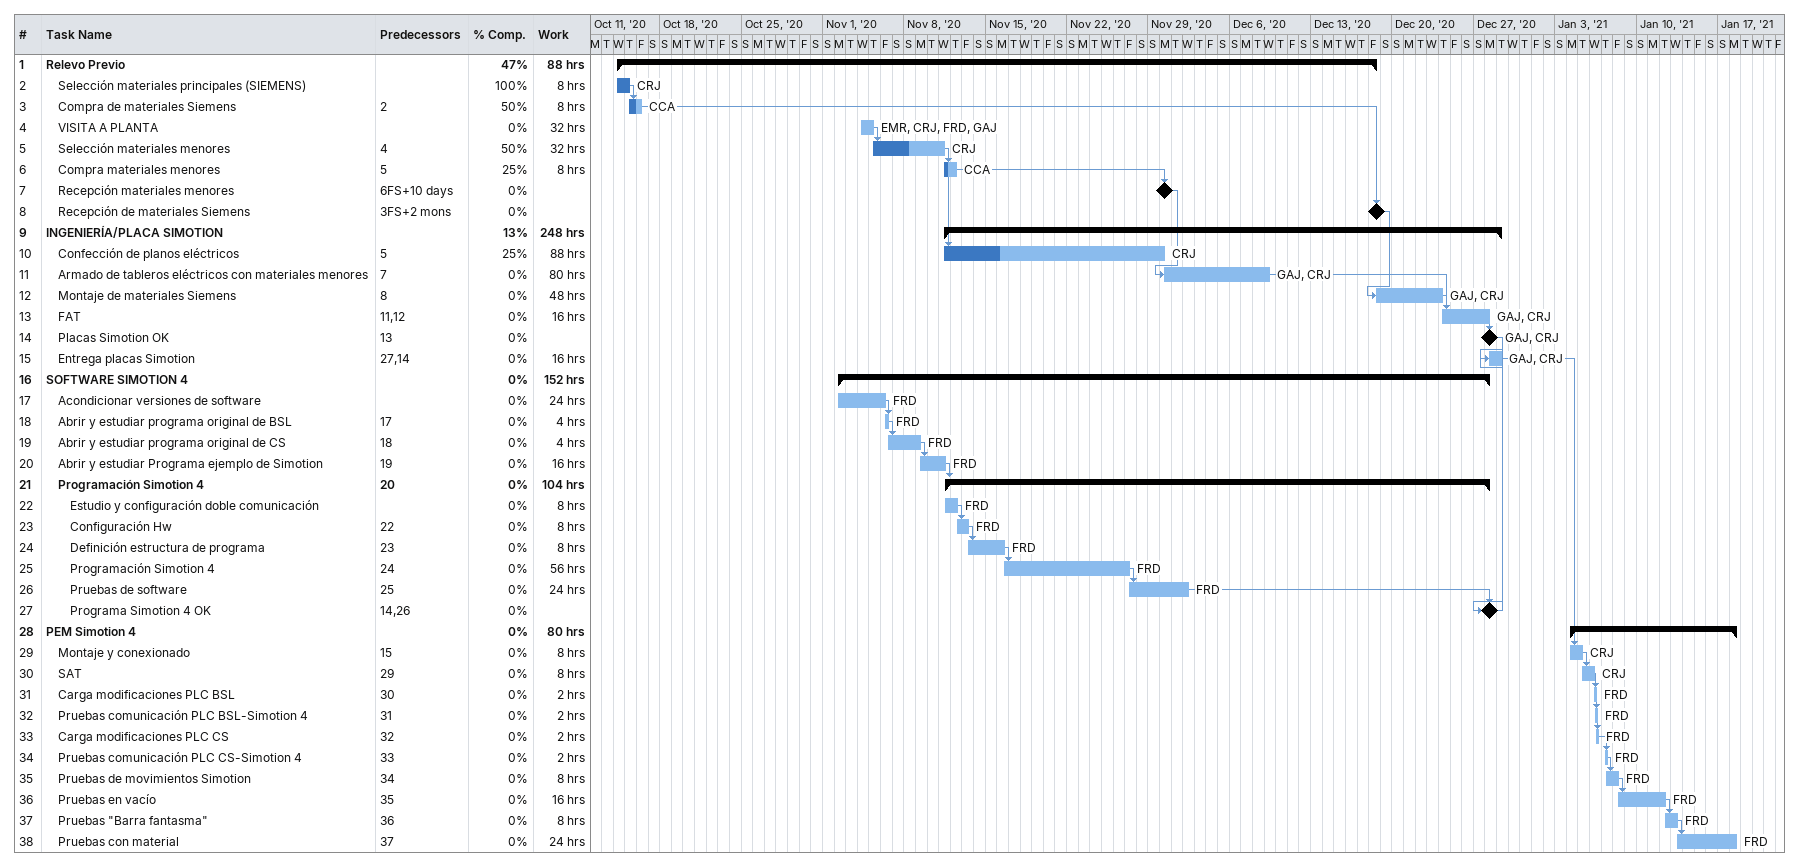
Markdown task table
| ID | Level | Task | Start | Finish | Predecessors | Resources | % complete | Work (h) |
|---|---|---|---|---|---|---|---|---|
| 1 | 1 | **Relevo Previo** | 2020-10-14 | 2020-12-18 |  |  | 47 | 88 |
| 2 | 2 | Selección materiales principales (SIEMENS) | 2020-10-14 | 2020-10-15 |  | CRJ | 100 | 8 |
| 3 | 2 | Compra de materiales Siemens | 2020-10-15 | 2020-10-16 | 2 | CCA | 50 | 8 |
| 4 | 2 | VISITA A PLANTA | 2020-11-04 | 2020-11-05 |  | EMR, CRJ, FRD, GAJ | 0 | 32 |
| 5 | 2 | Selección materiales menores | 2020-11-05 | 2020-11-11 | 4 | CRJ | 50 | 32 |
| 6 | 2 | Compra materiales menores | 2020-11-11 | 2020-11-12 | 5 | CCA | 25 | 8 |
| 7 | 2 | Recepción materiales menores (milestone) | 2020-11-30 | 2020-11-30 | 6FS+10d |  | 0 |  |
| 8 | 2 | Recepción de materiales Siemens (milestone) | 2020-12-18 | 2020-12-18 | 3FS+2mo |  | 0 |  |
| 9 | 1 | **INGENIERÍA/PLACA SIMOTION** | 2020-11-11 | 2020-12-29 |  |  | 13 | 248 |
| 10 | 2 | Confección de planos eléctricos | 2020-11-11 | 2020-11-30 | 5 | CRJ | 25 | 88 |
| 11 | 2 | Armado de tableros eléctricos con materiales menores | 2020-11-30 | 2020-12-09 | 7 | GAJ, CRJ | 0 | 80 |
| 12 | 2 | Montaje de materiales Siemens | 2020-12-18 | 2020-12-24 | 8 | GAJ, CRJ | 0 | 48 |
| 13 | 2 | FAT | 2020-12-24 | 2020-12-28 | 11, 12 | GAJ, CRJ | 0 | 16 |
| 14 | 2 | Placas Simotion OK (milestone) | 2020-12-28 | 2020-12-28 | 13 | GAJ, CRJ | 0 |  |
| 15 | 2 | Entrega placas Simotion | 2020-12-28 | 2020-12-29 | 27, 14 | GAJ, CRJ | 0 | 16 |
| 16 | 1 | **SOFTWARE SIMOTION 4** | 2020-11-02 | 2020-12-28 |  |  | 0 | 152 |
| 17 | 2 | Acondicionar versiones de software | 2020-11-02 | 2020-11-06 |  | FRD | 0 | 24 |
| 18 | 2 | Abrir y estudiar programa original de BSL | 2020-11-06 | 2020-11-06 | 17 | FRD | 0 | 4 |
| 19 | 2 | Abrir y estudiar programa original de CS | 2020-11-06 | 2020-11-09 | 18 | FRD | 0 | 4 |
| 20 | 2 | Abrir y estudiar Programa ejemplo de Simotion | 2020-11-09 | 2020-11-11 | 19 | FRD | 0 | 16 |
| 21 | 2 | **Programación Simotion 4** | 2020-11-11 | 2020-12-28 | 20 |  | 0 | 104 |
| 22 | 3 | Estudio y configuración doble comunicación | 2020-11-11 | 2020-11-12 |  | FRD | 0 | 8 |
| 23 | 3 | Configuración Hw | 2020-11-12 | 2020-11-13 | 22 | FRD | 0 | 8 |
| 24 | 3 | Definición estructura de programa | 2020-11-13 | 2020-11-16 | 23 | FRD | 0 | 8 |
| 25 | 3 | Programación Simotion 4 | 2020-11-16 | 2020-11-27 | 24 | FRD | 0 | 56 |
| 26 | 3 | Pruebas de software | 2020-11-27 | 2020-12-02 | 25 | FRD | 0 | 24 |
| 27 | 3 | Programa Simotion 4 OK (milestone) | 2020-12-28 | 2020-12-28 | 14, 26 |  | 0 |  |
| 28 | 1 | **PEM Simotion 4** | 2021-01-04 | 2021-01-18 |  |  | 0 | 80 |
| 29 | 2 | Montaje y conexionado | 2021-01-04 | 2021-01-05 | 15 | CRJ | 0 | 8 |
| 30 | 2 | SAT | 2021-01-05 | 2021-01-06 | 29 | CRJ | 0 | 8 |
| 31 | 2 | Carga modificaciones PLC BSL | 2021-01-06 | 2021-01-06 | 30 | FRD | 0 | 2 |
| 32 | 2 | Pruebas comunicación PLC BSL-Simotion 4 | 2021-01-06 | 2021-01-06 | 31 | FRD | 0 | 2 |
| 33 | 2 | Carga modificaciones PLC CS | 2021-01-06 | 2021-01-06 | 32 | FRD | 0 | 2 |
| 34 | 2 | Pruebas comunicación PLC CS-Simotion 4 | 2021-01-07 | 2021-01-07 | 33 | FRD | 0 | 2 |
| 35 | 2 | Pruebas de movimientos Simotion | 2021-01-07 | 2021-01-08 | 34 | FRD | 0 | 8 |
| 36 | 2 | Pruebas en vacío | 2021-01-08 | 2021-01-12 | 35 | FRD | 0 | 16 |
| 37 | 2 | Pruebas "Barra fantasma" | 2021-01-12 | 2021-01-13 | 36 | FRD | 0 | 8 |
| 38 | 2 | Pruebas con material | 2021-01-13 | 2021-01-18 | 37 | FRD | 0 | 24 |
